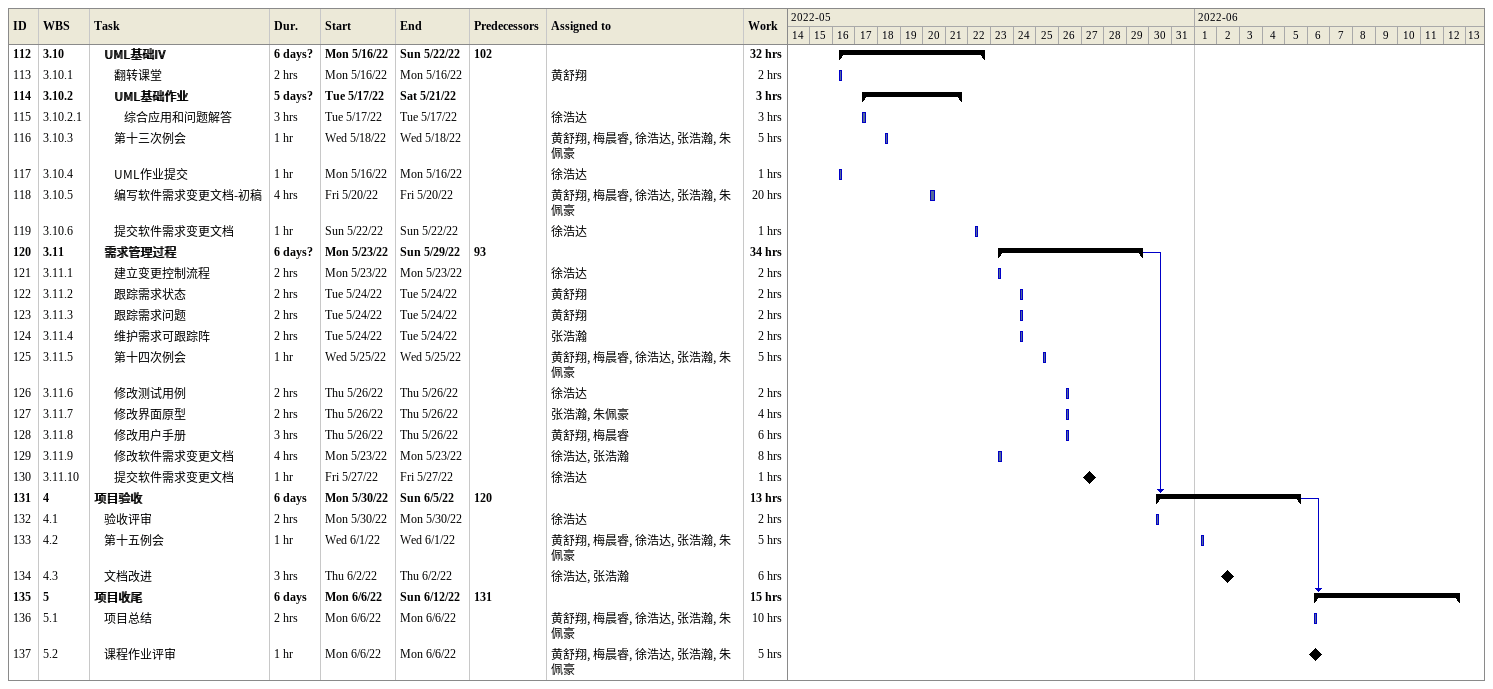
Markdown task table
| ID | WBS | Task | Duration | Start | Finish | Predecessors | Resources | Work (h) |
|---|---|---|---|---|---|---|---|---|
| 112 | 3.10 | **UML基础IV** | 6d? | 2022-05-16 | 2022-05-22 | 102 |  | 32 |
| 113 | 3.10.1 | 翻转课堂 | 2h | 2022-05-16 | 2022-05-16 |  | 黄舒翔 | 2 |
| 114 | 3.10.2 | **UML基础作业** | 5d? | 2022-05-17 | 2022-05-21 |  |  | 3 |
| 115 | 3.10.2.1 | 综合应用和问题解答 | 3h | 2022-05-17 | 2022-05-17 |  | 徐浩达 | 3 |
| 116 | 3.10.3 | 第十三次例会 | 1h | 2022-05-18 | 2022-05-18 |  | 黄舒翔, 梅晨睿, 徐浩达, 张浩瀚, 朱佩豪 | 5 |
| 117 | 3.10.4 | UML作业提交 | 1h | 2022-05-16 | 2022-05-16 |  | 徐浩达 | 1 |
| 118 | 3.10.5 | 编写软件需求变更文档-初稿 | 4h | 2022-05-20 | 2022-05-20 |  | 黄舒翔, 梅晨睿, 徐浩达, 张浩瀚, 朱佩豪 | 20 |
| 119 | 3.10.6 | 提交软件需求变更文档 | 1h | 2022-05-22 | 2022-05-22 |  | 徐浩达 | 1 |
| 120 | 3.11 | **需求管理过程** | 6d? | 2022-05-23 | 2022-05-29 | 93 |  | 34 |
| 121 | 3.11.1 | 建立变更控制流程 | 2h | 2022-05-23 | 2022-05-23 |  | 徐浩达 | 2 |
| 122 | 3.11.2 | 跟踪需求状态 | 2h | 2022-05-24 | 2022-05-24 |  | 黄舒翔 | 2 |
| 123 | 3.11.3 | 跟踪需求问题 | 2h | 2022-05-24 | 2022-05-24 |  | 黄舒翔 | 2 |
| 124 | 3.11.4 | 维护需求可跟踪阵 | 2h | 2022-05-24 | 2022-05-24 |  | 张浩瀚 | 2 |
| 125 | 3.11.5 | 第十四次例会 | 1h | 2022-05-25 | 2022-05-25 |  | 黄舒翔, 梅晨睿, 徐浩达, 张浩瀚, 朱佩豪 | 5 |
| 126 | 3.11.6 | 修改测试用例 | 2h | 2022-05-26 | 2022-05-26 |  | 徐浩达 | 2 |
| 127 | 3.11.7 | 修改界面原型 | 2h | 2022-05-26 | 2022-05-26 |  | 张浩瀚, 朱佩豪 | 4 |
| 128 | 3.11.8 | 修改用户手册 | 3h | 2022-05-26 | 2022-05-26 |  | 黄舒翔, 梅晨睿 | 6 |
| 129 | 3.11.9 | 修改软件需求变更文档 | 4h | 2022-05-23 | 2022-05-23 |  | 徐浩达, 张浩瀚 | 8 |
| 130 | 3.11.10 | 提交软件需求变更文档 | 1h | 2022-05-27 | 2022-05-27 |  | 徐浩达 | 1 |
| 131 | 4 | **项目验收** | 6d | 2022-05-30 | 2022-06-05 | 120 |  | 13 |
| 132 | 4.1 | 验收评审 | 2h | 2022-05-30 | 2022-05-30 |  | 徐浩达 | 2 |
| 133 | 4.2 | 第十五例会 | 1h | 2022-06-01 | 2022-06-01 |  | 黄舒翔, 梅晨睿, 徐浩达, 张浩瀚, 朱佩豪 | 5 |
| 134 | 4.3 | 文档改进 | 3h | 2022-06-02 | 2022-06-02 |  | 徐浩达, 张浩瀚 | 6 |
| 135 | 5 | **项目收尾** | 6d | 2022-06-06 | 2022-06-12 | 131 |  | 15 |
| 136 | 5.1 | 项目总结 | 2h | 2022-06-06 | 2022-06-06 |  | 黄舒翔, 梅晨睿, 徐浩达, 张浩瀚, 朱佩豪 | 10 |
| 137 | 5.2 | 课程作业评审 | 1h | 2022-06-06 | 2022-06-06 |  | 黄舒翔, 梅晨睿, 徐浩达, 张浩瀚, 朱佩豪 | 5 |
